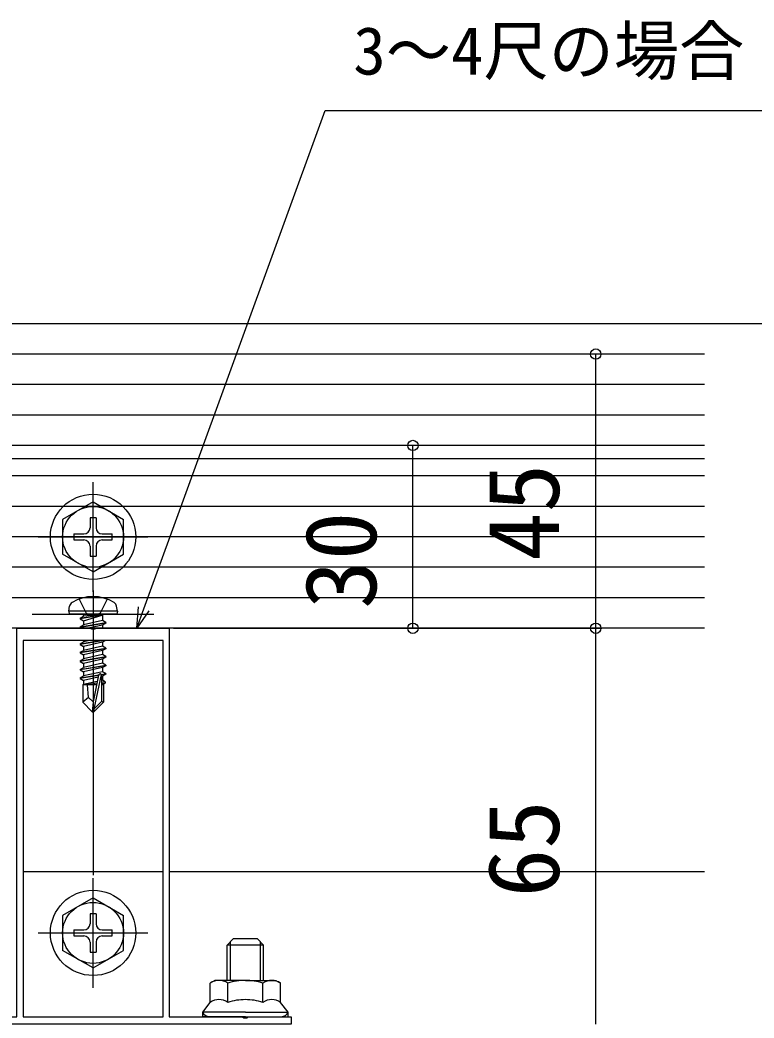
# Model space of a CAD drawing. Units: millimetres, scale not verified. Extents: x -700 to 700, y -1043 to 1037.
# Drawn here: x -244.8 to -124.3, y 164 to 327.8 of the extents above; entities that cross this region are included whole.
import ezdxf
from ezdxf.enums import TextEntityAlignment as Align

# ---------------------------------------------------------------- set-up
doc = ezdxf.new("R2010")
doc.units = ezdxf.units.MM
doc.header["$LTSCALE"] = 6
for name, color, linetype in [('0-2_YKK_11', 7, 'Continuous'), ('0-4_YKK_12', 2, 'Continuous'), ('0-5_YKK_13', 4, 'Continuous'), ('0-6_YKK_D', 6, 'Continuous')]:
    doc.layers.add(name, color=color, linetype=linetype)
doc.styles.add('ＭＳ ゴシック', font='')
doc.styles.get('ＭＳ ゴシック').set_extended_font_data('MS Gothic')

msp = doc.modelspace()

# ---------------------------------------------------------------- linework, layer by layer
at = {"layer": '0-2_YKK_11'}
for points in [[(-200.3, 163), (-265.3, 163), (-265.3, 164.2), (-258.258, 164.2), (-258.075, 164.08), (-257.525, 164.08), (-257.342, 164.2), (-245.3, 164.2), (-245.3, 228), (-233.258, 228), (-233.075, 227.88), (-232.525, 227.88), (-232.342, 228), (-220.3, 228), (-220.3, 164.2), (-208.258, 164.2), (-208.075, 164.08), (-207.525, 164.08), (-207.342, 164.2), (-200.3, 164.2)], [(-244.3, 226), (-244.3, 164.2), (-221.3, 164.2), (-221.3, 226)]]:
    msp.add_lwpolyline(points, close=True, dxfattribs=at)
at = {"layer": '0-4_YKK_12'}
for p, q in [((-690.694, 278), (394.7, 278)), ((-132.423, 273), (-444.3, 273)), ((-132.423, 268), (-444.3, 268)), ((-132.423, 263), (-410.3, 263)), ((-132.423, 255.8), (-394.8, 255.8)), ((-132.423, 233), (-394.8, 233)), ((-221.3, 188), (-244.3, 188)), ((-132.423, 188), (-220.3, 188))]:
    msp.add_line(p, q, dxfattribs=at)
at = {"layer": '0-5_YKK_13'}
for p, q in [((-132.423, 263), (-410.3, 263)), ((-132.423, 258), (-441.433, 258)), ((-132.423, 258), (-427.8, 258)), ((-132.423, 253), (-427.8, 253)), ((-232.8, 234), (-232.8, 252)), ((-132.423, 248), (-427.8, 248)), ((-232.8, 248.75), (-237.8, 245.863)), ((-232.8, 248.75), (-227.8, 245.863)), ((-237.8, 245.863), (-237.8, 240.137)), ((-233.3, 246.15), (-233.3, 244.5)), ((-232.3, 246.15), (-233.3, 246.15)), ((-232.3, 246.15), (-232.3, 244.5)), ((-227.8, 240.137), (-227.8, 245.863)), ((-132.423, 243), (-427.8, 243)), ((-241.8, 243), (-223.8, 243)), ((-235.95, 243.5), (-234.3, 243.5)), ((-235.95, 243.5), (-235.95, 242.5)), ((-235.95, 242.5), (-234.3, 242.5)), ((-231.3, 243.5), (-229.65, 243.5)), ((-231.3, 242.5), (-229.65, 242.5)), ((-229.65, 242.5), (-229.65, 243.5)), ((-233.3, 241.5), (-233.3, 239.85)), ((-232.3, 241.5), (-232.3, 239.85)), ((-232.8, 237.25), (-237.8, 240.137)), ((-233.3, 239.85), (-232.3, 239.85)), ((-232.8, 237.25), (-227.8, 240.137)), ((-132.423, 238), (-427.8, 238)), ((-132.423, 233), (-427.8, 233)), ((-232.8, 234.2), (-232.8, 213.3)), ((-236.8, 230.8), (-236.659, 231.602)), ((-228.8, 230.8), (-228.941, 231.602)), ((-242.8, 230.3), (-222.8, 230.3)), ((-228.8, 230.8), (-236.8, 230.8)), ((-236.8, 230.8), (-236.712, 230.3)), ((-228.888, 230.3), (-236.712, 230.3)), ((-234.9, 229.65), (-231.3, 230.25)), ((-231.3, 230.15), (-234.9, 229.55)), ((-234.9, 229.65), (-234.35, 229.967)), ((-234.9, 229.65), (-234.9, 229.55)), ((-234.9, 229.65), (-234.9, 229.55)), ((-234.9, 229.55), (-234.35, 229.232)), ((-231.3, 230.25), (-234.35, 229.967)), ((-234.35, 229.232), (-231.3, 230.15)), ((-234.35, 230.1), (-234.35, 229.967)), ((-231.3, 230.25), (-231.3, 230.15)), ((-231.25, 230.1), (-231.25, 229.267)), ((-228.8, 230.8), (-228.888, 230.3)), ((-132.423, 228), (-427.8, 228)), ((-234.9, 228.25), (-230.7, 228.95)), ((-230.7, 228.85), (-234.9, 228.15)), ((-234.9, 228.25), (-234.35, 228.567)), ((-234.9, 228.25), (-234.9, 228.15)), ((-234.9, 228.15), (-234.64, 228)), ((-231.25, 229.267), (-234.35, 228.567)), ((-234.35, 229.232), (-234.35, 228.567)), ((-231.25, 228.532), (-233.607, 228)), ((-230.7, 228.95), (-231.25, 229.267)), ((-230.7, 228.85), (-231.25, 228.532)), ((-231.25, 228.532), (-231.25, 228)), ((-230.7, 228.95), (-230.7, 228.85)), ((-230.999, 226), (-234.9, 225.35)), ((-234.9, 225.45), (-231.6, 226)), ((-234.9, 225.45), (-234.35, 225.767)), ((-234.9, 225.45), (-234.9, 225.35)), ((-234.9, 225.35), (-234.35, 225.032)), ((-234.9, 224.05), (-230.7, 224.75)), ((-230.7, 224.65), (-234.9, 223.95)), ((-233.32, 226), (-234.35, 225.767)), ((-234.35, 226), (-234.35, 225.767)), ((-231.25, 225.067), (-234.35, 224.367)), ((-234.35, 225.032), (-234.35, 224.367)), ((-231.25, 225.732), (-231.25, 225.067)), ((-230.7, 224.75), (-231.25, 225.067)), ((-230.7, 224.75), (-230.7, 224.65)), ((-234.9, 224.05), (-234.35, 224.367)), ((-234.9, 224.05), (-234.9, 223.95)), ((-234.9, 223.95), (-234.35, 223.632)), ((-234.9, 222.65), (-230.7, 223.35)), ((-230.7, 223.25), (-234.9, 222.55)), ((-234.9, 222.65), (-234.35, 222.967)), ((-231.25, 223.667), (-234.35, 222.967)), ((-234.35, 223.632), (-234.35, 222.967)), ((-231.25, 224.332), (-231.25, 223.667)), ((-230.7, 223.35), (-231.25, 223.667)), ((-231.25, 222.932), (-231.25, 222.267)), ((-230.7, 223.35), (-230.7, 223.25)), ((-234.9, 222.65), (-234.9, 222.55)), ((-234.9, 222.55), (-234.35, 222.232)), ((-234.9, 221.25), (-230.7, 221.95)), ((-230.7, 221.85), (-234.9, 221.15)), ((-234.9, 221.25), (-234.35, 221.567)), ((-234.9, 221.25), (-234.9, 221.15)), ((-231.25, 222.267), (-234.35, 221.567)), ((-234.35, 222.232), (-234.35, 221.567)), ((-230.7, 221.95), (-231.25, 222.267)), ((-231.25, 221.532), (-231.25, 220.867)), ((-230.7, 221.95), (-230.7, 221.85)), ((-234.9, 221.15), (-234.35, 220.832)), ((-234.9, 219.85), (-231.874, 220.354)), ((-231.902, 220.249), (-234.9, 219.75)), ((-234.9, 219.85), (-234.35, 220.167)), ((-234.9, 219.85), (-234.9, 219.75)), ((-234.9, 219.75), (-234.35, 219.432)), ((-231.25, 220.867), (-234.35, 220.167)), ((-234.35, 220.832), (-234.35, 220.167)), ((-231.96, 219.972), (-234.35, 219.432)), ((-231.89, 220.307), (-232.8, 215.921)), ((-231.468, 220.422), (-232.65, 214.724)), ((-231.468, 220.422), (-230.7, 220.55)), ((-230.7, 220.45), (-231.413, 220.331)), ((-231.4, 220.252), (-231.4, 215.974)), ((-230.7, 220.55), (-231.25, 220.867)), ((-231.25, 220.132), (-231.25, 219.467)), ((-230.7, 220.55), (-230.7, 220.45)), ((-234.5, 218.7), (-234.35, 218.767)), ((-234.5, 218.7), (-234.5, 215.85)), ((-232.224, 218.7), (-234.5, 218.7)), ((-234.35, 219.432), (-234.35, 218.767)), ((-232.105, 219.274), (-234.35, 218.767)), ((-232.165, 218.983), (-233.883, 218.7)), ((-232.22, 218.716), (-232.304, 218.7)), ((-231.25, 219.467), (-231.403, 219.433)), ((-230.8, 219.208), (-231.4, 219.109)), ((-230.8, 218.992), (-231.4, 218.876)), ((-231.1, 218.7), (-231.4, 218.7)), ((-230.8, 219.208), (-231.25, 219.467)), ((-230.8, 218.992), (-231.1, 218.819)), ((-231.1, 218.819), (-231.1, 215.85)), ((-230.8, 219.208), (-230.8, 218.992)), ((-233.543, 216.653), (-234.5, 215.85)), ((-232.95, 214.3), (-234.5, 215.85)), ((-232.8, 215.921), (-232.95, 214.3)), ((-232.8, 215.921), (-232.8, 214.3)), ((-231.4, 215.974), (-232.65, 214.724)), ((-232.65, 214.3), (-231.1, 215.85)), ((-232.65, 214.724), (-232.65, 214.3)), ((-231.1, 215.85), (-231.4, 215.974)), ((-232.95, 214.3), (-232.65, 214.3)), ((-232.8, 169), (-232.8, 187)), ((-232.8, 183.75), (-237.8, 180.863)), ((-232.8, 183.75), (-227.8, 180.863)), ((-237.8, 180.863), (-237.8, 175.137)), ((-233.3, 181.15), (-233.3, 179.5)), ((-232.3, 181.15), (-233.3, 181.15)), ((-232.3, 181.15), (-232.3, 179.5)), ((-227.8, 175.137), (-227.8, 180.863)), ((-241.8, 178), (-223.8, 178)), ((-235.95, 178.5), (-234.3, 178.5)), ((-235.95, 178.5), (-235.95, 177.5)), ((-235.95, 177.5), (-234.3, 177.5)), ((-231.3, 178.5), (-229.65, 178.5)), ((-231.3, 177.5), (-229.65, 177.5)), ((-229.65, 177.5), (-229.65, 178.5)), ((-233.3, 176.5), (-233.3, 174.85)), ((-232.3, 176.5), (-232.3, 174.85)), ((-204.8, 176), (-210.8, 176)), ((-210.26, 170.2), (-210.26, 176.54)), ((-205.34, 170.2), (-205.34, 176.54)), ((-232.8, 172.25), (-237.8, 175.137)), ((-233.3, 174.85), (-232.3, 174.85)), ((-232.8, 172.25), (-227.8, 175.137)), ((-212.8, 170.2), (-213.574, 169.753)), ((-213.574, 166.6), (-213.574, 169.753)), ((-207.8, 170.2), (-212.8, 170.2)), ((-210.687, 166.6), (-210.687, 169.753)), ((-207.8, 170.2), (-202.8, 170.2)), ((-204.913, 166.6), (-204.913, 169.753)), ((-202.8, 170.2), (-202.026, 169.753)), ((-202.026, 166.6), (-202.026, 169.753)), ((-214.8, 164.2), (-214.8, 165)), ((-207.8, 164.2), (-214.8, 164.2)), ((-207.8, 164.2), (-200.8, 164.2)), ((-200.8, 164.2), (-200.8, 165))]:
    msp.add_line(p, q, dxfattribs=at)
for points in [[(-235.1, 232.779), (-233.945, 230.463), (-232.8, 229.854)], [(-230.5, 232.779), (-231.655, 230.463), (-232.8, 229.854)], [(-230.786, 226), (-231.25, 225.732), (-234.35, 225.032)], [(-230.7, 224.65), (-231.25, 224.332), (-234.35, 223.632)], [(-230.7, 223.25), (-231.25, 222.932), (-234.35, 222.232)], [(-230.7, 221.85), (-231.25, 221.532), (-234.35, 220.832)], [(-230.7, 220.45), (-231.25, 220.132), (-231.4, 220.098)], [(-232.8, 215.921), (-233.543, 216.653), (-233.7, 218.7)], [(-210.8, 170.2), (-210.8, 176), (-209.8, 177)], [(-204.8, 170.2), (-204.8, 176), (-205.8, 177), (-209.8, 177)], [(-207.8, 165), (-214.8, 165), (-213.574, 166.6)], [(-207.8, 165), (-200.8, 165), (-202.026, 166.6)]]:
    msp.add_lwpolyline(points, dxfattribs=at)
for centre, radius in [((-232.8, 243), 7), ((-232.8, 243), 5), ((-232.8, 178), 7), ((-232.8, 178), 5)]:
    msp.add_circle(centre, radius, dxfattribs=at)
for centre, radius, start, end in [((-234.3, 244.5), 1, 270, 0), ((-231.3, 244.5), 1, 180, 270), ((-234.3, 241.5), 1, 0, 90), ((-231.3, 241.5), 1, 90, 180), ((-232.8, 226.7), 6.5, 57.94412, 122.05588), ((-235.772, 231.446), 0.9, 122.05588, 170), ((-229.828, 231.446), 0.9, 10, 57.94412), ((-234.55, 230.1), 0.2, 0, 90), ((-231.05, 230.1), 0.2, 90, 180), ((-231.648, 220.252), 0.248, 0, 167.19096), ((-234.3, 179.5), 1, 270, 0), ((-231.3, 179.5), 1, 180, 270), ((-234.3, 176.5), 1, 0, 90), ((-231.3, 176.5), 1, 90, 180), ((-212.13, 167.644), 2.556, 55.61575, 124.38425), ((-207.8, 160.647), 9.553, 90, 107.58795), ((-207.8, 160.647), 9.553, 72.41205, 90), ((-203.47, 167.644), 2.556, 55.61575, 124.38425), ((-212.13, 164.491), 2.556, 55.61575, 124.38425), ((-207.8, 157.493), 9.553, 90, 107.58795), ((-207.8, 157.493), 9.553, 72.41205, 90), ((-203.47, 164.491), 2.556, 55.61575, 124.38425)]:
    msp.add_arc(centre, radius, start, end, dxfattribs=at)
for centre, start_param, end_param in [((-213.3, 165), 3.1415927, 4.712389), ((-202.3, 165), 4.712389, 6.2831853)]:
    msp.add_ellipse(centre, major_axis=(1.5, 0), ratio=0.533333, start_param=start_param, end_param=end_param, dxfattribs=at)
at = {"layer": '0-6_YKK_D'}
for p, q in [((-150.3, 228), (-150.3, 273)), ((-180.3, 228), (-180.3, 258)), ((-232.8, 234), (-232.8, 187.5)), ((-219.6, 228), (-149.3, 228)), ((-219.6, 228), (-179.3, 228)), ((-219.6, 228), (-149.3, 228)), ((-150.3, 163), (-150.3, 228))]:
    msp.add_line(p, q, dxfattribs=at)
for points in [[(-225.639, 228), (-224.476, 231.195), (-194.702, 313), (-97.744, 313)], [(-223.62, 230.883), (-225.639, 228), (-225.332, 231.507)]]:
    msp.add_lwpolyline(points, dxfattribs=at)
for centre in [(-150.3, 273), (-180.3, 258), (-180.3, 228), (-150.3, 228), (-150.3, 228)]:
    msp.add_circle(centre, 0.85, dxfattribs=at)

# ---------------------------------------------------------------- texts
at = {"layer": '0-6_YKK_D', "style": 'ＭＳ ゴシック'}
msp.add_text('3～4尺の場合', height=7.845, dxfattribs=at).set_placement((-190.092, 316.52), align=Align.BOTTOM_LEFT)
for s, p in [('45', (-152.8, 239.045)), ('30', (-182.8, 231.182)), ('65', (-152.8, 183.818))]:
    msp.add_text(s, height=11.73, rotation=90, dxfattribs=at).set_placement(p, align=Align.BOTTOM_LEFT)

doc.saveas('drawing.dxf')
